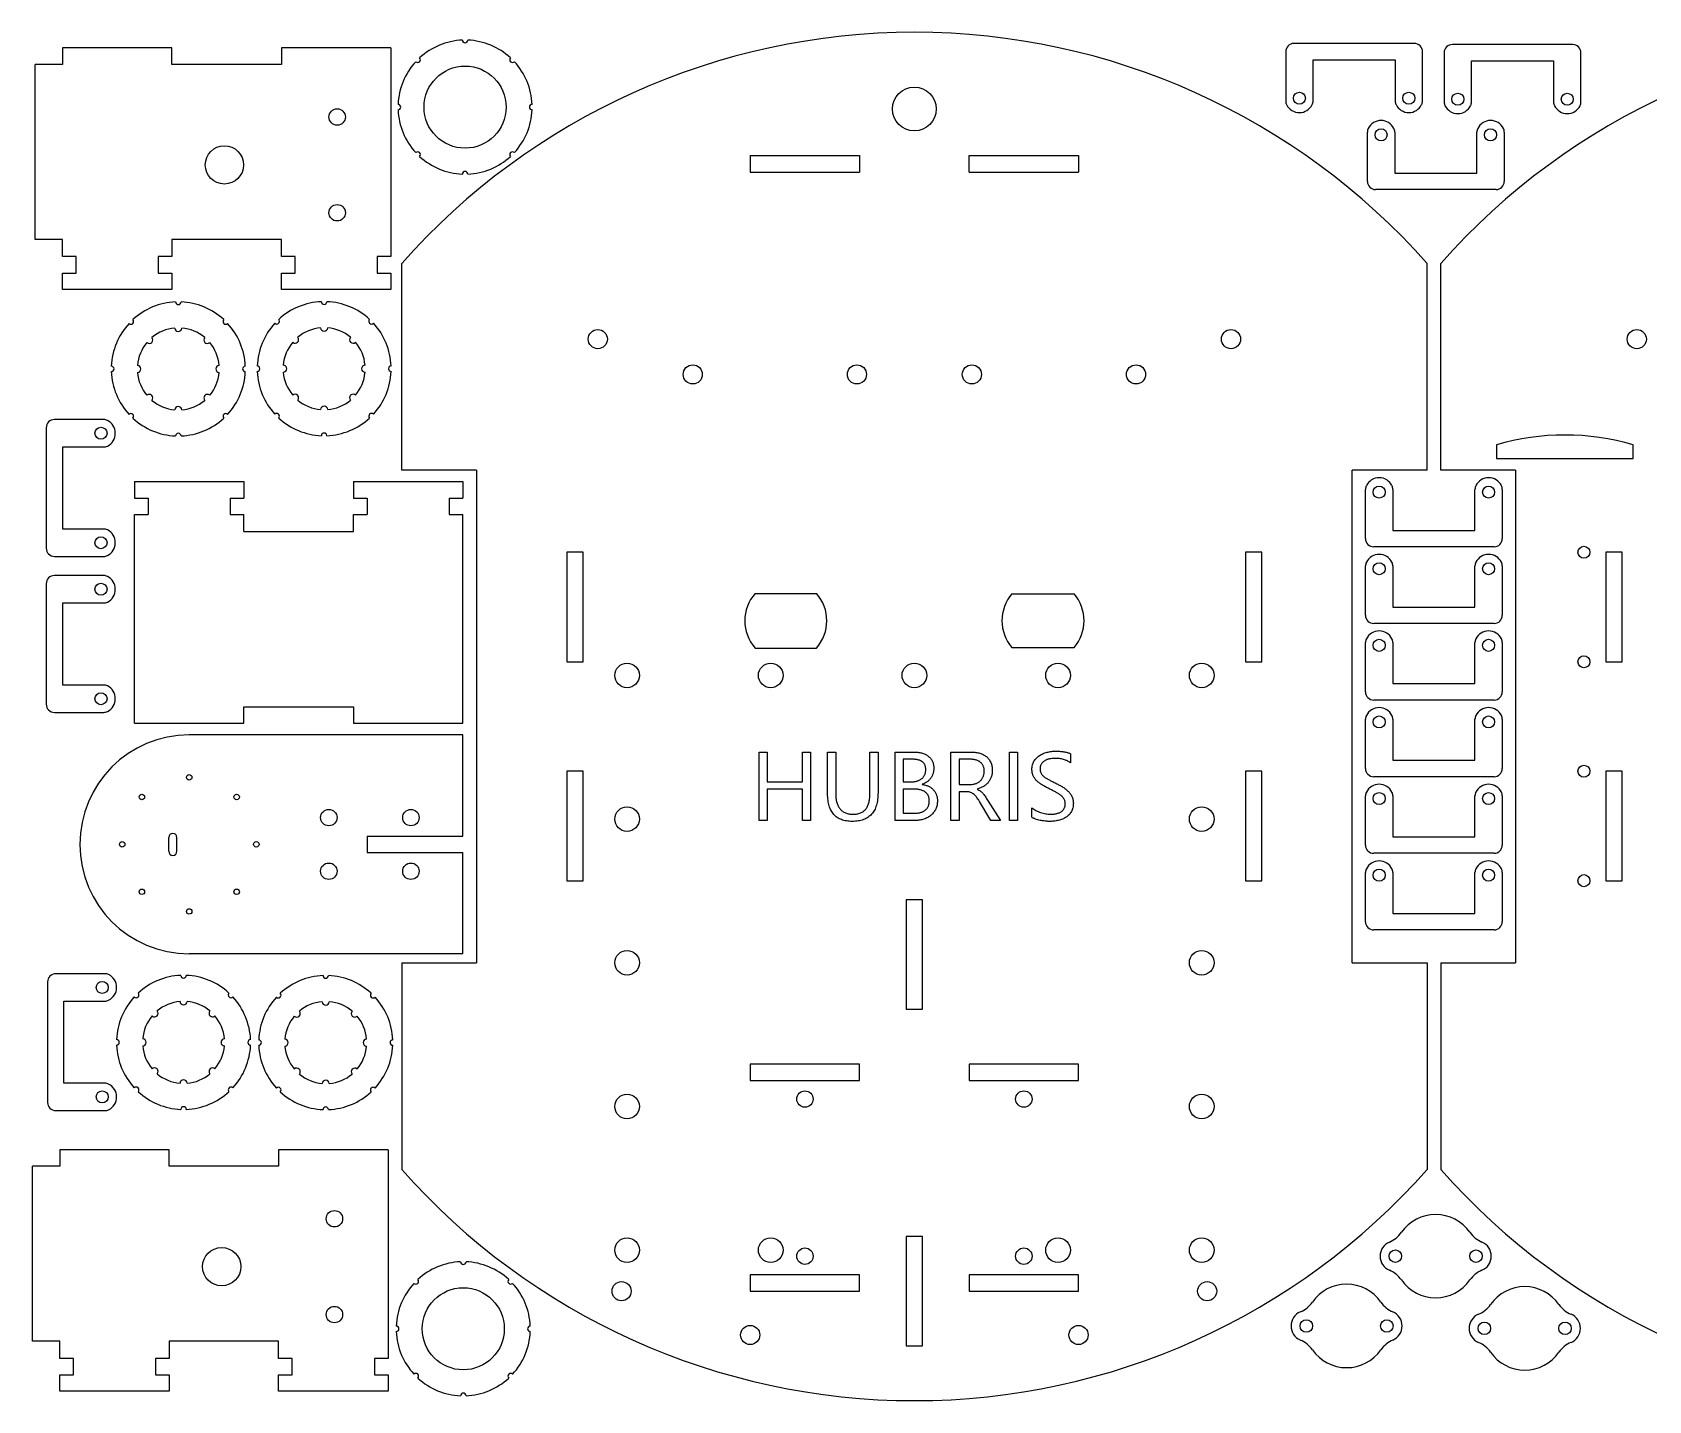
# Paper-space layout '_Top' of a CAD drawing. Header units: millimetres. Extents: x -29.2 to 25.8, y -33.4 to -8.4.
# Drawn here: x -29.18 to 0.36, y -33.36 to -8.36 of the extents above; entities that cross this region are included whole.
import ezdxf

# ---------------------------------------------------------------- set-up
doc = ezdxf.new("R2010")
doc.units = ezdxf.units.MM

psp = doc.layouts.new('_Top')

# ---------------------------------------------------------------- linework, layer by layer
at = {"color": 7, "linetype": 'Continuous', "lineweight": 25}
for p, q in [((-3.923, -8.563), (-6.123, -8.563)), ((-26.625, -8.644), (-28.625, -8.644)), ((-28.625, -8.644), (-28.625, -8.944)), ((-26.625, -8.944), (-26.625, -8.644)), ((-24.625, -8.644), (-24.625, -8.944)), ((-22.625, -8.644), (-24.625, -8.644)), ((-22.625, -8.644), (-22.625, -12.457)), ((-6.273, -8.713), (-6.273, -9.613)), ((-3.773, -9.613), (-3.773, -8.713)), ((-3.378, -8.732), (-3.378, -9.632)), ((-1.028, -8.582), (-3.228, -8.582)), ((-0.878, -9.632), (-0.878, -8.732)), ((-29.125, -12.144), (-29.125, -8.944)), ((-28.625, -8.944), (-29.125, -8.944)), ((-24.625, -8.944), (-26.625, -8.944)), ((-5.773, -8.863), (-4.273, -8.863)), ((-5.773, -9.613), (-5.773, -8.863)), ((-4.273, -8.863), (-4.273, -9.613)), ((-2.878, -8.882), (-1.378, -8.882)), ((-2.878, -9.632), (-2.878, -8.882)), ((-1.378, -8.882), (-1.378, -9.632)), ((-4.78, -11.082), (-4.78, -10.182)), ((-4.28, -10.182), (-4.28, -10.932)), ((-2.78, -10.932), (-2.78, -10.182)), ((-2.28, -10.182), (-2.28, -11.082)), ((-16.058, -10.612), (-16.058, -10.912)), ((-16.058, -10.612), (-14.058, -10.612)), ((-14.058, -10.612), (-14.058, -10.912)), ((-12.058, -10.612), (-10.058, -10.612)), ((-12.058, -10.912), (-12.058, -10.612)), ((-10.058, -10.612), (-10.058, -10.912)), ((-16.058, -10.912), (-14.058, -10.912)), ((-12.058, -10.912), (-10.058, -10.912)), ((-4.28, -10.932), (-2.78, -10.932)), ((-2.43, -11.232), (-4.63, -11.232)), ((-28.625, -12.144), (-29.125, -12.144)), ((-28.625, -12.457), (-28.625, -12.144)), ((-24.625, -12.144), (-26.625, -12.144)), ((-26.625, -12.144), (-26.625, -12.457)), ((-24.625, -12.457), (-24.625, -12.144)), ((-28.375, -12.457), (-28.625, -12.457)), ((-28.375, -12.757), (-28.375, -12.457)), ((-26.625, -12.457), (-26.875, -12.457)), ((-26.875, -12.457), (-26.875, -12.757)), ((-24.375, -12.457), (-24.625, -12.457)), ((-24.375, -12.757), (-24.375, -12.457)), ((-22.625, -12.457), (-22.875, -12.457)), ((-22.875, -12.457), (-22.875, -12.757)), ((-22.425, -16.359), (-22.425, -12.583)), ((-3.69, -16.359), (-3.69, -12.583)), ((-3.44, -16.359), (-3.44, -12.583)), ((-28.625, -13.057), (-28.625, -12.757)), ((-28.625, -12.757), (-28.375, -12.757)), ((-26.875, -12.757), (-26.625, -12.757)), ((-26.625, -12.757), (-26.625, -13.057)), ((-24.625, -13.057), (-24.625, -12.757)), ((-24.625, -12.757), (-24.375, -12.757)), ((-22.875, -12.757), (-22.625, -12.757)), ((-22.625, -12.757), (-22.625, -13.057)), ((-26.625, -13.057), (-28.625, -13.057)), ((-22.625, -13.057), (-24.625, -13.057)), ((-28.921, -15.584), (-28.921, -17.784)), ((-27.871, -15.434), (-28.771, -15.434)), ((-28.621, -17.434), (-28.621, -15.934)), ((-28.621, -15.934), (-27.871, -15.934)), ((-2.423, -15.894), (-2.423, -16.144)), ((0.077, -16.144), (0.077, -15.894)), ((-2.423, -16.144), (0.077, -16.144)), ((-21.058, -16.359), (-22.425, -16.359)), ((-21.058, -16.359), (-21.058, -25.359)), ((-3.69, -16.359), (-5.058, -16.359)), ((-5.058, -25.359), (-5.058, -16.359)), ((-2.073, -16.359), (-3.44, -16.359)), ((-2.073, -16.359), (-2.073, -25.359)), ((-27.308, -16.568), (-27.308, -16.868)), ((-27.308, -16.568), (-25.308, -16.568)), ((-25.308, -16.568), (-25.308, -16.868)), ((-23.308, -16.568), (-23.308, -16.868)), ((-23.308, -16.568), (-21.308, -16.568)), ((-21.308, -16.568), (-21.308, -16.868)), ((-4.815, -17.609), (-4.815, -16.709)), ((-4.315, -16.709), (-4.315, -17.459)), ((-2.815, -17.459), (-2.815, -16.709)), ((-2.315, -16.709), (-2.315, -17.609)), ((-27.308, -16.868), (-27.058, -16.868)), ((-27.058, -16.868), (-27.058, -17.168)), ((-25.558, -16.868), (-25.308, -16.868)), ((-25.558, -16.868), (-25.558, -17.168)), ((-23.308, -16.868), (-23.058, -16.868)), ((-23.058, -16.868), (-23.058, -17.168)), ((-21.558, -16.868), (-21.308, -16.868)), ((-21.558, -16.868), (-21.558, -17.168)), ((-27.308, -17.168), (-27.058, -17.168)), ((-27.308, -20.981), (-27.308, -17.168)), ((-25.558, -17.168), (-25.308, -17.168)), ((-25.308, -17.481), (-25.308, -17.168)), ((-23.308, -17.481), (-23.308, -17.168)), ((-23.308, -17.168), (-23.058, -17.168)), ((-21.558, -17.168), (-21.308, -17.168)), ((-21.308, -20.981), (-21.308, -17.168)), ((-27.871, -17.434), (-28.621, -17.434)), ((-25.308, -17.481), (-23.308, -17.481)), ((-4.315, -17.459), (-2.815, -17.459)), ((-28.771, -17.934), (-27.871, -17.934)), ((-19.108, -17.859), (-19.408, -17.859)), ((-19.408, -17.859), (-19.408, -19.859)), ((-19.108, -19.859), (-19.108, -17.859)), ((-6.708, -17.859), (-7.008, -17.859)), ((-7.008, -17.859), (-7.008, -19.859)), ((-6.708, -19.859), (-6.708, -17.859)), ((-2.465, -17.759), (-4.665, -17.759)), ((-0.123, -17.859), (-0.423, -17.859)), ((-0.423, -17.859), (-0.423, -19.859)), ((-0.123, -19.859), (-0.123, -17.859)), ((-27.871, -18.284), (-28.771, -18.284)), ((-4.815, -19.009), (-4.815, -18.109)), ((-4.315, -18.109), (-4.315, -18.859)), ((-2.815, -18.859), (-2.815, -18.109)), ((-2.315, -18.109), (-2.315, -19.009)), ((-28.921, -18.434), (-28.921, -20.634)), ((-28.621, -20.284), (-28.621, -18.784)), ((-28.621, -18.784), (-27.871, -18.784)), ((-15.967, -18.609), (-14.849, -18.609)), ((-11.276, -18.62), (-10.14, -18.62)), ((-4.315, -18.859), (-2.815, -18.859)), ((-2.465, -19.159), (-4.665, -19.159)), ((-15.967, -19.609), (-14.849, -19.609)), ((-11.276, -19.599), (-10.14, -19.599)), ((-4.815, -20.409), (-4.815, -19.509)), ((-4.315, -19.509), (-4.315, -20.259)), ((-2.815, -20.259), (-2.815, -19.509)), ((-2.315, -19.509), (-2.315, -20.409)), ((-19.408, -19.859), (-19.108, -19.859)), ((-7.008, -19.859), (-6.708, -19.859)), ((-0.423, -19.859), (-0.123, -19.859)), ((-27.871, -20.284), (-28.621, -20.284)), ((-4.315, -20.259), (-2.815, -20.259)), ((-2.465, -20.559), (-4.665, -20.559)), ((-28.771, -20.784), (-27.871, -20.784)), ((-25.308, -20.681), (-23.308, -20.681)), ((-25.308, -20.981), (-25.308, -20.681)), ((-23.308, -20.681), (-23.308, -20.981)), ((-4.815, -21.809), (-4.815, -20.909)), ((-4.315, -20.909), (-4.315, -21.659)), ((-2.815, -21.659), (-2.815, -20.909)), ((-2.315, -20.909), (-2.315, -21.809)), ((-27.308, -20.981), (-25.308, -20.981)), ((-21.308, -21.196), (-26.308, -21.196)), ((-23.308, -20.981), (-21.308, -20.981)), ((-21.308, -23.046), (-21.308, -21.196)), ((-15.894, -22.759), (-15.894, -21.509)), ((-15.894, -21.509), (-15.745, -21.509)), ((-15.745, -21.509), (-15.745, -22.052)), ((-15.104, -22.052), (-15.104, -21.509)), ((-15.104, -21.509), (-14.956, -21.509)), ((-14.956, -21.509), (-14.956, -22.759)), ((-14.644, -22.271), (-14.644, -21.509)), ((-14.644, -21.509), (-14.495, -21.509)), ((-14.495, -21.509), (-14.495, -22.261)), ((-13.87, -22.274), (-13.87, -21.509)), ((-13.87, -21.509), (-13.722, -21.509)), ((-13.722, -21.509), (-13.722, -22.251)), ((-13.41, -22.759), (-13.41, -21.509)), ((-13.41, -21.509), (-13.055, -21.509)), ((-12.39, -22.759), (-12.39, -21.509)), ((-12.39, -21.509), (-12.016, -21.509)), ((-11.321, -22.759), (-11.321, -21.509)), ((-11.321, -21.509), (-11.173, -21.509)), ((-11.173, -21.509), (-11.173, -22.759)), ((-10.203, -21.543), (-10.203, -21.707)), ((-13.092, -21.641), (-13.262, -21.641)), ((-13.262, -21.641), (-13.262, -22.052)), ((-12.242, -21.641), (-12.242, -22.101)), ((-12.038, -21.641), (-12.242, -21.641)), ((-4.315, -21.659), (-2.815, -21.659)), ((-19.108, -21.859), (-19.408, -21.859)), ((-19.408, -21.859), (-19.408, -23.859)), ((-19.108, -23.859), (-19.108, -21.859)), ((-15.745, -22.052), (-15.104, -22.052)), ((-13.262, -22.052), (-13.111, -22.052)), ((-12.916, -22.098), (-12.916, -22.102)), ((-12.242, -22.101), (-12.04, -22.101)), ((-6.708, -21.859), (-7.008, -21.859)), ((-7.008, -21.859), (-7.008, -23.859)), ((-6.708, -23.859), (-6.708, -21.859)), ((-2.465, -21.959), (-4.665, -21.959)), ((-0.123, -21.859), (-0.423, -21.859)), ((-0.423, -21.859), (-0.423, -23.859)), ((-0.123, -23.859), (-0.123, -21.859)), ((-15.104, -22.184), (-15.745, -22.184)), ((-15.745, -22.184), (-15.745, -22.759)), ((-15.104, -22.759), (-15.104, -22.184)), ((-13.091, -22.184), (-13.262, -22.184)), ((-13.262, -22.184), (-13.262, -22.628)), ((-12.119, -22.233), (-12.242, -22.233)), ((-12.242, -22.233), (-12.242, -22.759)), ((-11.912, -22.184), (-11.912, -22.188)), ((-11.659, -22.759), (-11.867, -22.412)), ((-11.719, -22.387), (-11.486, -22.759)), ((-4.815, -23.209), (-4.815, -22.309)), ((-4.315, -22.309), (-4.315, -23.059)), ((-2.815, -23.059), (-2.815, -22.309)), ((-2.315, -22.309), (-2.315, -23.209)), ((-13.262, -22.628), (-13.06, -22.628)), ((-10.91, -22.701), (-10.91, -22.529)), ((-15.745, -22.759), (-15.894, -22.759)), ((-14.956, -22.759), (-15.104, -22.759)), ((-13.044, -22.759), (-13.41, -22.759)), ((-12.242, -22.759), (-12.39, -22.759)), ((-11.486, -22.759), (-11.659, -22.759)), ((-11.173, -22.759), (-11.321, -22.759)), ((-26.683, -23.321), (-26.683, -23.071)), ((-26.533, -23.321), (-26.533, -23.071)), ((-23.058, -23.046), (-21.308, -23.046)), ((-23.058, -23.046), (-23.058, -23.346)), ((-4.315, -23.059), (-2.815, -23.059)), ((-23.058, -23.346), (-21.308, -23.346)), ((-21.308, -25.196), (-21.308, -23.346)), ((-2.465, -23.359), (-4.665, -23.359)), ((-19.408, -23.859), (-19.108, -23.859)), ((-7.008, -23.859), (-6.708, -23.859)), ((-4.815, -24.609), (-4.815, -23.709)), ((-4.315, -23.709), (-4.315, -24.459)), ((-2.815, -24.459), (-2.815, -23.709)), ((-2.315, -23.709), (-2.315, -24.609)), ((-0.423, -23.859), (-0.123, -23.859)), ((-12.908, -24.209), (-13.208, -24.209)), ((-13.208, -24.209), (-13.208, -26.209)), ((-12.908, -26.209), (-12.908, -24.209)), ((-4.315, -24.459), (-2.815, -24.459)), ((-2.465, -24.759), (-4.665, -24.759)), ((-21.308, -25.196), (-26.308, -25.196)), ((-22.425, -25.359), (-22.425, -29.136)), ((-22.425, -25.359), (-21.058, -25.359)), ((-5.058, -25.359), (-3.69, -25.359)), ((-3.69, -25.359), (-3.69, -29.136)), ((-3.44, -25.359), (-3.44, -29.136)), ((-3.44, -25.359), (-2.073, -25.359)), ((-27.848, -25.559), (-28.748, -25.559)), ((-28.898, -25.709), (-28.898, -27.909)), ((-28.598, -27.559), (-28.598, -26.059)), ((-28.598, -26.059), (-27.848, -26.059)), ((-13.208, -26.209), (-12.908, -26.209)), ((-16.058, -27.209), (-16.058, -27.509)), ((-14.058, -27.209), (-16.058, -27.209)), ((-14.058, -27.509), (-14.058, -27.209)), ((-10.058, -27.209), (-12.058, -27.209)), ((-12.058, -27.209), (-12.058, -27.509)), ((-10.058, -27.509), (-10.058, -27.209)), ((-27.848, -27.559), (-28.598, -27.559)), ((-16.058, -27.509), (-14.058, -27.509)), ((-12.058, -27.509), (-10.058, -27.509)), ((-28.748, -28.059), (-27.848, -28.059)), ((-26.675, -28.774), (-28.675, -28.774)), ((-28.675, -28.774), (-28.675, -29.074)), ((-26.675, -29.074), (-26.675, -28.774)), ((-22.675, -28.774), (-24.675, -28.774)), ((-24.675, -28.774), (-24.675, -29.074)), ((-22.675, -28.774), (-22.675, -32.587)), ((-29.175, -32.274), (-29.175, -29.074)), ((-28.675, -29.074), (-29.175, -29.074)), ((-24.675, -29.074), (-26.675, -29.074)), ((-12.908, -30.359), (-13.208, -30.359)), ((-13.208, -30.359), (-13.208, -32.359)), ((-12.908, -32.359), (-12.908, -30.359)), ((-16.058, -31.059), (-16.058, -31.359)), ((-14.058, -31.059), (-16.058, -31.059)), ((-14.058, -31.359), (-14.058, -31.059)), ((-10.058, -31.059), (-12.058, -31.059)), ((-12.058, -31.059), (-12.058, -31.359)), ((-10.058, -31.359), (-10.058, -31.059)), ((-16.058, -31.359), (-14.058, -31.359)), ((-12.058, -31.359), (-10.058, -31.359)), ((-28.675, -32.274), (-29.175, -32.274)), ((-28.675, -32.587), (-28.675, -32.274)), ((-24.675, -32.274), (-26.675, -32.274)), ((-26.675, -32.274), (-26.675, -32.587)), ((-24.675, -32.587), (-24.675, -32.274)), ((-13.208, -32.359), (-12.908, -32.359)), ((-28.425, -32.587), (-28.675, -32.587)), ((-28.425, -32.887), (-28.425, -32.587)), ((-26.675, -32.587), (-26.925, -32.587)), ((-26.925, -32.587), (-26.925, -32.887)), ((-24.425, -32.587), (-24.675, -32.587)), ((-24.425, -32.887), (-24.425, -32.587)), ((-22.675, -32.587), (-22.925, -32.587)), ((-22.925, -32.587), (-22.925, -32.887)), ((-28.675, -33.187), (-28.675, -32.887)), ((-28.675, -32.887), (-28.425, -32.887)), ((-26.925, -32.887), (-26.675, -32.887)), ((-26.675, -32.887), (-26.675, -33.187)), ((-24.675, -33.187), (-24.675, -32.887)), ((-24.675, -32.887), (-24.425, -32.887)), ((-22.925, -32.887), (-22.675, -32.887)), ((-22.675, -32.887), (-22.675, -33.187)), ((-26.675, -33.187), (-28.675, -33.187)), ((-22.675, -33.187), (-24.675, -33.187))]:
    psp.add_line(p, q, dxfattribs=at)
for centre, radius in [((-21.268, -9.726), 0.75), ((-13.058, -9.759), 0.4), ((-6.023, -9.563), 0.11), ((-4.023, -9.563), 0.11), ((-3.128, -9.582), 0.11), ((-1.128, -9.582), 0.11), ((-23.605, -9.906), 0.15), ((-4.53, -10.232), 0.11), ((-2.53, -10.232), 0.11), ((-25.665, -10.781), 0.35), ((-23.605, -11.656), 0.15), ((-18.843, -13.965), 0.175), ((-7.273, -13.965), 0.175), ((0.142, -13.965), 0.175), ((-17.108, -14.609), 0.175), ((-14.108, -14.609), 0.175), ((-12.008, -14.609), 0.175), ((-9.008, -14.609), 0.175), ((-27.921, -15.684), 0.11), ((-4.565, -16.759), 0.11), ((-2.565, -16.759), 0.11), ((-27.921, -17.684), 0.11), ((-0.823, -17.859), 0.11), ((-4.565, -18.159), 0.11), ((-2.565, -18.159), 0.11), ((-27.921, -18.534), 0.11), ((-4.565, -19.559), 0.11), ((-2.565, -19.559), 0.11), ((-0.823, -19.859), 0.11), ((-18.308, -20.109), 0.225), ((-15.683, -20.109), 0.225), ((-13.058, -20.109), 0.225), ((-10.433, -20.109), 0.225), ((-7.808, -20.109), 0.225), ((-27.921, -20.534), 0.11), ((-4.565, -20.959), 0.11), ((-2.565, -20.959), 0.11), ((-0.823, -21.859), 0.11), ((-26.308, -21.971), 0.05), ((-27.174, -22.33), 0.05), ((-25.442, -22.33), 0.05), ((-4.565, -22.359), 0.11), ((-2.565, -22.359), 0.11), ((-23.758, -22.706), 0.15), ((-22.258, -22.706), 0.15), ((-18.308, -22.734), 0.225), ((-7.808, -22.734), 0.225), ((-27.533, -23.196), 0.05), ((-25.083, -23.196), 0.05), ((-23.758, -23.686), 0.15), ((-22.258, -23.686), 0.15), ((-4.565, -23.759), 0.11), ((-2.565, -23.759), 0.11), ((-0.823, -23.859), 0.11), ((-27.174, -24.062), 0.05), ((-25.442, -24.062), 0.05), ((-26.308, -24.421), 0.05), ((-18.308, -25.359), 0.225), ((-7.808, -25.359), 0.225), ((-27.898, -25.809), 0.11), ((-27.898, -27.809), 0.11), ((-18.308, -27.984), 0.225), ((-15.058, -27.849), 0.15), ((-11.058, -27.849), 0.15), ((-7.808, -27.984), 0.225), ((-23.655, -30.036), 0.15), ((-18.308, -30.609), 0.225), ((-15.683, -30.609), 0.225), ((-10.433, -30.609), 0.225), ((-7.808, -30.609), 0.225), ((-25.715, -30.911), 0.35), ((-15.058, -30.719), 0.15), ((-11.058, -30.719), 0.15), ((-4.269, -30.719), 0.114), ((-2.796, -30.719), 0.114), ((-21.301, -32.046), 0.75), ((-18.408, -31.359), 0.175), ((-7.708, -31.359), 0.175), ((-23.655, -31.786), 0.15), ((-5.897, -31.994), 0.114), ((-4.424, -31.994), 0.114), ((-16.058, -32.159), 0.175), ((-10.058, -32.159), 0.175), ((-2.642, -32.038), 0.114), ((-1.168, -32.038), 0.114)]:
    psp.add_circle(centre, radius, dxfattribs=at)
for centre, radius, start, end in [((-13.058, -20.859), 12.5, 41.4616, 138.5384), ((-21.268, -9.726), 1.225, 92.3388, 132.6612), ((-21.268, -8.501), 0.05, 181.1694, 358.8306), ((-21.268, -9.726), 1.225, 47.3388, 87.6612), ((-6.123, -8.713), 0.15, 90, 180), ((-3.923, -8.713), 0.15, 0, 90), ((5.927, -20.859), 12.5, 41.4616, 138.5384), ((-22.134, -8.86), 0.05, 226.1694, 43.8306), ((-20.402, -8.86), 0.05, 136.1694, 313.8306), ((-3.228, -8.732), 0.15, 90, 180), ((-1.028, -8.732), 0.15, 0, 90), ((-21.268, -9.726), 1.225, 137.3388, 177.6612), ((-21.268, -9.726), 1.225, 2.3388, 42.6612), ((-22.493, -9.726), 0.05, 271.1694, 88.8306), ((-20.043, -9.726), 0.05, 91.1694, 268.8306), ((-6.123, -9.613), 0.15, 180, 206.5651), ((-6.023, -9.563), 0.262, 206.5651, 333.4349), ((-5.923, -9.613), 0.15, 333.4349, 0), ((-4.123, -9.613), 0.15, 180, 206.5651), ((-4.023, -9.563), 0.262, 206.5651, 333.4349), ((-3.923, -9.613), 0.15, 333.4349, 0), ((-3.228, -9.632), 0.15, 180, 206.5651), ((-3.128, -9.582), 0.262, 206.5651, 333.4349), ((-3.028, -9.632), 0.15, 333.4349, 0), ((-1.228, -9.632), 0.15, 180, 206.5651), ((-1.128, -9.582), 0.262, 206.5651, 333.4349), ((-1.028, -9.632), 0.15, 333.4349, 0), ((-21.268, -9.726), 1.225, 182.3388, 222.6612), ((-21.268, -9.726), 1.225, 317.3388, 357.6612), ((-4.53, -10.232), 0.262, 26.5651, 153.4349), ((-2.53, -10.232), 0.262, 26.5651, 153.4349), ((-4.63, -10.182), 0.15, 153.4349, 180), ((-4.43, -10.182), 0.15, 0, 26.5651), ((-2.63, -10.182), 0.15, 153.4349, 180), ((-2.43, -10.182), 0.15, 0, 26.5651), ((-22.134, -10.593), 0.05, 316.1694, 133.8306), ((-21.268, -9.726), 1.225, 227.3388, 267.6612), ((-21.268, -9.726), 1.225, 272.3388, 312.6612), ((-20.402, -10.593), 0.05, 46.1694, 223.8306), ((-21.268, -10.951), 0.05, 1.1694, 178.8306), ((-4.63, -11.082), 0.15, 180, 270), ((-2.43, -11.082), 0.15, 270, 0), ((-26.508, -14.509), 1.225, 92.3388, 132.6612), ((-26.508, -13.284), 0.05, 181.1694, 358.8306), ((-26.508, -14.509), 1.225, 47.3388, 87.6612), ((-23.843, -14.505), 1.225, 92.3388, 132.6612), ((-23.843, -13.28), 0.05, 181.1694, 358.8306), ((-23.843, -14.505), 1.225, 47.3388, 87.6612), ((-26.508, -14.509), 1.225, 137.3388, 177.6612), ((-27.374, -13.643), 0.05, 226.1694, 43.8306), ((-26.508, -14.509), 0.75, 94.9672, 130.0328), ((-26.508, -13.759), 0.065, 182.4836, 357.5164), ((-26.508, -14.509), 0.75, 49.9672, 85.0328), ((-25.641, -13.643), 0.05, 136.1694, 313.8306), ((-26.508, -14.509), 1.225, 2.3388, 42.6612), ((-23.843, -14.505), 1.225, 137.3388, 177.6612), ((-24.71, -13.639), 0.05, 226.1694, 43.8306), ((-23.843, -14.505), 0.75, 94.9672, 130.0328), ((-23.843, -13.755), 0.065, 182.4836, 357.5164), ((-23.843, -14.505), 0.75, 49.9672, 85.0328), ((-22.977, -13.639), 0.05, 136.1694, 313.8306), ((-23.843, -14.505), 1.225, 2.3388, 42.6612), ((-26.508, -14.509), 0.75, 139.9672, 175.0328), ((-27.038, -13.978), 0.065, 227.4836, 42.5164), ((-25.977, -13.978), 0.065, 137.4836, 312.5164), ((-26.508, -14.509), 0.75, 4.9672, 40.0328), ((-23.843, -14.505), 0.75, 139.9672, 175.0328), ((-24.374, -13.975), 0.065, 227.4836, 42.5164), ((-23.313, -13.975), 0.065, 137.4836, 312.5164), ((-23.843, -14.505), 0.75, 4.9672, 40.0328), ((-27.733, -14.509), 0.05, 271.1694, 88.8306), ((-27.258, -14.509), 0.065, 272.4836, 87.5164), ((-25.758, -14.509), 0.065, 92.4836, 267.5164), ((-25.283, -14.509), 0.05, 91.1694, 268.8306), ((-25.068, -14.505), 0.05, 271.1694, 88.8306), ((-24.593, -14.505), 0.065, 272.4836, 87.5164), ((-23.093, -14.505), 0.065, 92.4836, 267.5164), ((-22.618, -14.505), 0.05, 91.1694, 268.8306), ((-26.508, -14.509), 1.225, 182.3388, 222.6612), ((-26.508, -14.509), 0.75, 184.9672, 220.0328), ((-26.508, -14.509), 0.75, 319.9672, 355.0328), ((-26.508, -14.509), 1.225, 317.3388, 357.6612), ((-23.843, -14.505), 1.225, 182.3388, 222.6612), ((-23.843, -14.505), 0.75, 184.9672, 220.0328), ((-23.843, -14.505), 0.75, 319.9672, 355.0328), ((-23.843, -14.505), 1.225, 317.3388, 357.6612), ((-27.038, -15.039), 0.065, 317.4836, 132.5164), ((-25.977, -15.039), 0.065, 47.4836, 222.5164), ((-24.374, -15.035), 0.065, 317.4836, 132.5164), ((-23.313, -15.035), 0.065, 47.4836, 222.5164), ((-27.374, -15.375), 0.05, 316.1694, 133.8306), ((-26.508, -14.509), 0.75, 229.9672, 265.0328), ((-26.508, -15.259), 0.065, 2.4836, 177.5164), ((-26.508, -14.509), 0.75, 274.9672, 310.0328), ((-25.641, -15.375), 0.05, 46.1694, 223.8306), ((-24.71, -15.371), 0.05, 316.1694, 133.8306), ((-23.843, -14.505), 0.75, 229.9672, 265.0328), ((-23.843, -15.255), 0.065, 2.4836, 177.5164), ((-23.843, -14.505), 0.75, 274.9672, 310.0328), ((-22.977, -15.371), 0.05, 46.1694, 223.8306), ((-28.771, -15.584), 0.15, 90, 180), ((-27.871, -15.584), 0.15, 63.4349, 90), ((-27.921, -15.684), 0.262, 296.5651, 63.4349), ((-26.508, -14.509), 1.225, 227.3388, 267.6612), ((-26.508, -14.509), 1.225, 272.3388, 312.6612), ((-23.843, -14.505), 1.225, 227.3388, 267.6612), ((-23.843, -14.505), 1.225, 272.3388, 312.6612), ((-27.871, -15.784), 0.15, 270, 296.5651), ((-26.508, -15.734), 0.05, 1.1694, 178.8306), ((-23.843, -15.73), 0.05, 1.1694, 178.8306), ((-1.173, -20.217), 4.5, 73.8724, 106.1276), ((-4.565, -16.759), 0.262, 26.5651, 153.4349), ((-2.565, -16.759), 0.262, 26.5651, 153.4349), ((-4.665, -16.709), 0.15, 153.4349, 180), ((-4.465, -16.709), 0.15, 0, 26.5651), ((-2.665, -16.709), 0.15, 153.4349, 180), ((-2.465, -16.709), 0.15, 360, 26.5651), ((-27.871, -17.584), 0.15, 63.4349, 90), ((-27.921, -17.684), 0.262, 296.5651, 63.4349), ((-4.665, -17.609), 0.15, 180, 270), ((-2.465, -17.609), 0.15, 270, 0), ((-28.771, -17.784), 0.15, 180, 270), ((-27.871, -17.784), 0.15, 270, 296.5651), ((-4.565, -18.159), 0.262, 26.5651, 153.4349), ((-2.565, -18.159), 0.262, 26.5651, 153.4349), ((-28.771, -18.434), 0.15, 90, 180), ((-27.871, -18.434), 0.15, 63.4349, 90), ((-27.921, -18.534), 0.262, 296.5651, 63.4349), ((-4.665, -18.109), 0.15, 153.4349, 180), ((-4.465, -18.109), 0.15, 0, 26.5651), ((-2.665, -18.109), 0.15, 153.4349, 180), ((-2.465, -18.109), 0.15, 0, 26.5651), ((-27.871, -18.634), 0.15, 270, 296.5651), ((-15.408, -19.109), 0.75, 138.1897, 221.8103), ((-15.408, -19.109), 0.75, 318.1897, 41.8103), ((-10.708, -19.109), 0.75, 139.248, 220.752), ((-10.708, -19.109), 0.75, 319.248, 40.752), ((-4.665, -19.009), 0.15, 180, 270), ((-2.465, -19.009), 0.15, 270, 0), ((-4.665, -19.509), 0.15, 153.4349, 180), ((-4.565, -19.559), 0.262, 26.5651, 153.4349), ((-4.465, -19.509), 0.15, 0, 26.5651), ((-2.665, -19.509), 0.15, 153.4349, 180), ((-2.565, -19.559), 0.262, 26.5651, 153.4349), ((-2.465, -19.509), 0.15, 0, 26.5651), ((-27.871, -20.434), 0.15, 63.4349, 90), ((-27.921, -20.534), 0.262, 296.5651, 63.4349), ((-28.771, -20.634), 0.15, 180, 270), ((-4.665, -20.409), 0.15, 180, 270), ((-2.465, -20.409), 0.15, 270, 0), ((-27.871, -20.634), 0.15, 270, 296.5651), ((-4.665, -20.909), 0.15, 153.4349, 180), ((-4.565, -20.959), 0.262, 26.5651, 153.4349), ((-4.465, -20.909), 0.15, 0, 26.5651), ((-2.665, -20.909), 0.15, 153.4349, 180), ((-2.565, -20.959), 0.262, 26.5651, 153.4349), ((-2.465, -20.909), 0.15, 0, 26.5651), ((-26.308, -23.196), 2, 90, 270), ((-4.665, -21.809), 0.15, 180, 270), ((-2.465, -21.809), 0.15, 270, 0), ((-4.565, -22.359), 0.262, 26.5651, 153.4349), ((-2.565, -22.359), 0.262, 26.5651, 153.4349), ((-4.665, -22.309), 0.15, 153.4349, 180), ((-4.465, -22.309), 0.15, 0, 26.5651), ((-2.665, -22.309), 0.15, 153.4349, 180), ((-2.465, -22.309), 0.15, 0, 26.5651), ((-26.608, -23.071), 0.075, 0, 180), ((-26.608, -23.321), 0.075, 180, 0), ((-4.665, -23.209), 0.15, 180, 270), ((-2.465, -23.209), 0.15, 270, 0), ((-4.565, -23.759), 0.262, 26.5651, 153.4349), ((-2.565, -23.759), 0.262, 26.5651, 153.4349), ((-4.665, -23.709), 0.15, 153.4349, 180), ((-4.465, -23.709), 0.15, 0, 26.5651), ((-2.665, -23.709), 0.15, 153.4349, 180), ((-2.465, -23.709), 0.15, 360, 26.5651), ((-4.665, -24.609), 0.15, 180, 270), ((-2.465, -24.609), 0.15, 270, 0), ((-28.748, -25.709), 0.15, 90, 180), ((-27.848, -25.709), 0.15, 63.4349, 90), ((-27.898, -25.809), 0.262, 296.5651, 63.4349), ((-26.412, -26.813), 1.225, 92.3388, 132.6612), ((-26.412, -25.588), 0.05, 181.1694, 358.8306), ((-26.412, -26.813), 1.225, 47.3388, 87.6612), ((-23.814, -26.817), 1.225, 92.3388, 132.6612), ((-23.814, -25.592), 0.05, 181.1694, 358.8306), ((-23.814, -26.817), 1.225, 47.3388, 87.6612), ((-26.412, -26.813), 1.225, 137.3388, 177.6612), ((-27.278, -25.947), 0.05, 226.1694, 43.8306), ((-25.546, -25.947), 0.05, 136.1694, 313.8306), ((-26.412, -26.813), 1.225, 2.3388, 42.6612), ((-23.814, -26.817), 1.225, 137.3388, 177.6612), ((-24.68, -25.951), 0.05, 226.1694, 43.8306), ((-22.948, -25.951), 0.05, 136.1694, 313.8306), ((-23.814, -26.817), 1.225, 2.3388, 42.6612), ((-27.848, -25.909), 0.15, 270, 296.5651), ((-26.942, -26.283), 0.065, 227.4836, 42.5164), ((-26.412, -26.813), 0.75, 94.9672, 130.0328), ((-26.412, -26.063), 0.065, 182.4836, 357.5164), ((-26.412, -26.813), 0.75, 49.9672, 85.0328), ((-25.882, -26.283), 0.065, 137.4836, 312.5164), ((-24.344, -26.287), 0.065, 227.4836, 42.5164), ((-23.814, -26.817), 0.75, 94.9672, 130.0328), ((-23.814, -26.067), 0.065, 182.4836, 357.5164), ((-23.814, -26.817), 0.75, 49.9672, 85.0328), ((-23.284, -26.287), 0.065, 137.4836, 312.5164), ((-26.412, -26.813), 0.75, 139.9672, 175.0328), ((-26.412, -26.813), 0.75, 4.9672, 40.0328), ((-23.814, -26.817), 0.75, 139.9672, 175.0328), ((-23.814, -26.817), 0.75, 4.9672, 40.0328), ((-27.637, -26.813), 0.05, 271.1694, 88.8306), ((-26.412, -26.813), 1.225, 182.3388, 222.6612), ((-27.162, -26.813), 0.065, 272.4836, 87.5164), ((-25.662, -26.813), 0.065, 92.4836, 267.5164), ((-26.412, -26.813), 1.225, 317.3388, 357.6612), ((-25.187, -26.813), 0.05, 91.1694, 268.8306), ((-25.039, -26.817), 0.05, 271.1694, 88.8306), ((-23.814, -26.817), 1.225, 182.3388, 222.6612), ((-24.564, -26.817), 0.065, 272.4836, 87.5164), ((-23.064, -26.817), 0.065, 92.4836, 267.5164), ((-23.814, -26.817), 1.225, 317.3388, 357.6612), ((-22.589, -26.817), 0.05, 91.1694, 268.8306), ((-26.412, -26.813), 0.75, 184.9672, 220.0328), ((-26.412, -26.813), 0.75, 319.9672, 355.0328), ((-23.814, -26.817), 0.75, 184.9672, 220.0328), ((-23.814, -26.817), 0.75, 319.9672, 355.0328), ((-26.942, -27.343), 0.065, 317.4836, 132.5164), ((-26.412, -26.813), 0.75, 229.9672, 265.0328), ((-26.412, -26.813), 0.75, 274.9672, 310.0328), ((-25.882, -27.343), 0.065, 47.4836, 222.5164), ((-24.344, -27.348), 0.065, 317.4836, 132.5164), ((-23.814, -26.817), 0.75, 229.9672, 265.0328), ((-23.814, -26.817), 0.75, 274.9672, 310.0328), ((-23.284, -27.348), 0.065, 47.4836, 222.5164), ((-27.848, -27.709), 0.15, 63.4349, 90), ((-27.898, -27.809), 0.262, 296.5651, 63.4349), ((-27.278, -27.679), 0.05, 316.1694, 133.8306), ((-26.412, -26.813), 1.225, 227.3388, 267.6612), ((-26.412, -27.563), 0.065, 2.4836, 177.5164), ((-26.412, -26.813), 1.225, 272.3388, 312.6612), ((-25.546, -27.679), 0.05, 46.1694, 223.8306), ((-24.68, -27.683), 0.05, 316.1694, 133.8306), ((-23.814, -26.817), 1.225, 227.3388, 267.6612), ((-23.814, -27.567), 0.065, 2.4836, 177.5164), ((-23.814, -26.817), 1.225, 272.3388, 312.6612), ((-22.948, -27.683), 0.05, 46.1694, 223.8306), ((-28.748, -27.909), 0.15, 180, 270), ((-27.848, -27.909), 0.15, 270, 296.5651), ((-26.412, -28.038), 0.05, 1.1694, 178.8306), ((-23.814, -28.042), 0.05, 1.1694, 178.8306), ((-13.058, -20.859), 12.5, 221.4616, 318.5384), ((5.927, -20.859), 12.5, 221.4616, 318.5384), ((-3.533, -30.719), 0.762, 34.8461, 145.1539), ((-4.575, -29.993), 0.508, 292.8429, 325.154), ((-2.49, -29.993), 0.508, 214.846, 247.1569), ((-4.269, -30.719), 0.279, 112.8431, 247.1569), ((-2.796, -30.719), 0.279, 292.8431, 67.1569), ((-21.301, -32.046), 1.225, 92.3388, 132.6612), ((-21.301, -30.821), 0.05, 181.1694, 358.8306), ((-21.301, -32.046), 1.225, 47.3388, 87.6612), ((-4.575, -31.444), 0.508, 34.8462, 67.1569), ((-2.49, -31.444), 0.508, 112.8432, 145.1539), ((-21.301, -32.046), 1.225, 137.3388, 177.6612), ((-22.167, -31.18), 0.05, 226.1694, 43.8306), ((-20.435, -31.18), 0.05, 136.1694, 313.8306), ((-21.301, -32.046), 1.225, 2.3388, 42.6612), ((-5.16, -31.994), 0.762, 34.8461, 145.1539), ((-3.533, -30.719), 0.762, 214.8461, 325.1539), ((-1.905, -32.038), 0.762, 34.8461, 145.1539), ((-6.203, -31.269), 0.508, 292.8429, 325.154), ((-4.118, -31.269), 0.508, 214.846, 247.1569), ((-5.897, -31.994), 0.279, 112.8431, 247.1569), ((-4.424, -31.994), 0.279, 292.8431, 67.1569), ((-2.642, -32.038), 0.279, 112.8431, 247.1569), ((-2.947, -31.313), 0.508, 292.8429, 325.154), ((-0.863, -31.313), 0.508, 214.846, 247.1569), ((-1.168, -32.038), 0.279, 292.8431, 67.1569), ((-22.526, -32.046), 0.05, 271.1694, 88.8306), ((-21.301, -32.046), 1.225, 182.3388, 222.6612), ((-21.301, -32.046), 1.225, 317.3388, 357.6612), ((-20.076, -32.046), 0.05, 91.1694, 268.8306), ((-6.203, -32.72), 0.508, 34.8462, 67.1569), ((-5.16, -31.994), 0.762, 214.8461, 325.1539), ((-4.118, -32.72), 0.508, 112.8432, 145.1539), ((-2.947, -32.764), 0.508, 34.8462, 67.1569), ((-1.905, -32.038), 0.762, 214.8461, 325.1539), ((-0.863, -32.764), 0.508, 112.8432, 145.1539), ((-22.167, -32.912), 0.05, 316.1694, 133.8306), ((-21.301, -32.046), 1.225, 227.3388, 267.6612), ((-21.301, -32.046), 1.225, 272.3388, 312.6612), ((-20.435, -32.912), 0.05, 46.1694, 223.8306), ((-21.301, -33.271), 0.05, 1.1694, 178.8306)]:
    psp.add_arc(centre, radius, start, end, dxfattribs=at)
for points, knots in [([(-13.055, -21.509), (-13.041, -21.51), (-13.016, -21.51), (-12.978, -21.514), (-12.943, -21.52), (-12.91, -21.529), (-12.878, -21.54), (-12.849, -21.554), (-12.822, -21.57), (-12.798, -21.589), (-12.775, -21.61), (-12.756, -21.632), (-12.74, -21.656), (-12.726, -21.681), (-12.716, -21.709), (-12.708, -21.737), (-12.704, -21.767), (-12.703, -21.788), (-12.703, -21.798)], [0, 0, 0, 0, 0.076824, 0.150431, 0.22032, 0.287269, 0.351883, 0.414066, 0.475778, 0.536302, 0.595957, 0.653603, 0.709975, 0.765889, 0.822277, 0.879367, 0.9387, 1, 1, 1, 1]), ([(-12.016, -21.509), (-12.002, -21.51), (-11.976, -21.51), (-11.937, -21.514), (-11.899, -21.521), (-11.864, -21.53), (-11.83, -21.541), (-11.799, -21.555), (-11.769, -21.572), (-11.743, -21.592), (-11.718, -21.615), (-11.696, -21.64), (-11.678, -21.668), (-11.662, -21.698), (-11.649, -21.731), (-11.64, -21.767), (-11.635, -21.805), (-11.634, -21.832), (-11.634, -21.845)], [0, 0, 0, 0, 0.070166, 0.137949, 0.203752, 0.267347, 0.32922, 0.389184, 0.447639, 0.505442, 0.562984, 0.62001, 0.67824, 0.73718, 0.797986, 0.861692, 0.928907, 1, 1, 1, 1]), ([(-10.91, -21.824), (-10.91, -21.811), (-10.909, -21.784), (-10.901, -21.745), (-10.89, -21.709), (-10.873, -21.677), (-10.853, -21.646), (-10.829, -21.619), (-10.803, -21.594), (-10.773, -21.573), (-10.741, -21.554), (-10.708, -21.537), (-10.671, -21.524), (-10.633, -21.512), (-10.594, -21.504), (-10.554, -21.497), (-10.514, -21.494), (-10.487, -21.493), (-10.474, -21.493)], [0, 0, 0, 0, 0.067187, 0.13075, 0.191605, 0.25123, 0.310418, 0.368989, 0.427429, 0.486797, 0.547339, 0.609027, 0.671788, 0.736522, 0.802233, 0.868057, 0.933724, 1, 1, 1, 1]), ([(-10.474, -21.493), (-10.459, -21.493), (-10.43, -21.493), (-10.388, -21.496), (-10.349, -21.499), (-10.314, -21.505), (-10.281, -21.512), (-10.252, -21.52), (-10.226, -21.53), (-10.21, -21.539), (-10.203, -21.543)], [0, 0, 0, 0, 0.161647, 0.311494, 0.450719, 0.579637, 0.698844, 0.807565, 0.907894, 1, 1, 1, 1]), ([(-13.111, -22.052), (-13.101, -22.052), (-13.082, -22.051), (-13.054, -22.049), (-13.027, -22.044), (-13.003, -22.038), (-12.98, -22.029), (-12.958, -22.019), (-12.938, -22.007), (-12.92, -21.993), (-12.904, -21.978), (-12.89, -21.961), (-12.877, -21.942), (-12.867, -21.922), (-12.86, -21.9), (-12.855, -21.877), (-12.851, -21.852), (-12.851, -21.835), (-12.851, -21.826)], [0, 0, 0, 0, 0.075757, 0.147164, 0.216003, 0.281483, 0.343749, 0.404125, 0.463516, 0.522243, 0.579521, 0.63659, 0.693197, 0.750319, 0.808824, 0.869668, 0.932796, 1, 1, 1, 1]), ([(-12.851, -21.826), (-12.851, -21.819), (-12.851, -21.804), (-12.854, -21.783), (-12.859, -21.764), (-12.865, -21.745), (-12.874, -21.728), (-12.884, -21.713), (-12.897, -21.699), (-12.911, -21.687), (-12.927, -21.676), (-12.945, -21.667), (-12.965, -21.659), (-12.987, -21.652), (-13.011, -21.647), (-13.036, -21.643), (-13.064, -21.641), (-13.083, -21.641), (-13.092, -21.641)], [0, 0, 0, 0, 0.064372, 0.125524, 0.183252, 0.239139, 0.293019, 0.345706, 0.399108, 0.453064, 0.508415, 0.566596, 0.627949, 0.693648, 0.763237, 0.837139, 0.91571, 1, 1, 1, 1]), ([(-12.703, -21.798), (-12.703, -21.807), (-12.703, -21.825), (-12.706, -21.85), (-12.71, -21.875), (-12.717, -21.899), (-12.724, -21.922), (-12.734, -21.944), (-12.746, -21.965), (-12.759, -21.986), (-12.774, -22.005), (-12.79, -22.023), (-12.808, -22.039), (-12.827, -22.054), (-12.847, -22.067), (-12.869, -22.079), (-12.892, -22.09), (-12.908, -22.095), (-12.916, -22.098)], [0, 0, 0, 0, 0.067076, 0.132563, 0.196027, 0.257918, 0.319881, 0.381084, 0.441971, 0.503536, 0.564739, 0.625123, 0.686385, 0.746674, 0.808239, 0.870329, 0.934707, 1, 1, 1, 1]), ([(-11.782, -21.857), (-11.782, -21.849), (-11.782, -21.833), (-11.785, -21.809), (-11.79, -21.787), (-11.798, -21.766), (-11.807, -21.747), (-11.819, -21.729), (-11.832, -21.713), (-11.848, -21.698), (-11.865, -21.684), (-11.884, -21.672), (-11.905, -21.663), (-11.929, -21.655), (-11.953, -21.648), (-11.98, -21.644), (-12.009, -21.641), (-12.028, -21.641), (-12.038, -21.641)], [0, 0, 0, 0, 0.064789, 0.126682, 0.18622, 0.243373, 0.298863, 0.35441, 0.410015, 0.466286, 0.524009, 0.582763, 0.643704, 0.707254, 0.774799, 0.845192, 0.920406, 1, 1, 1, 1]), ([(-11.634, -21.845), (-11.634, -21.856), (-11.634, -21.877), (-11.638, -21.908), (-11.644, -21.938), (-11.653, -21.966), (-11.664, -21.993), (-11.677, -22.018), (-11.692, -22.042), (-11.709, -22.064), (-11.728, -22.085), (-11.749, -22.104), (-11.772, -22.122), (-11.797, -22.138), (-11.823, -22.152), (-11.851, -22.165), (-11.881, -22.176), (-11.901, -22.181), (-11.912, -22.184)], [0, 0, 0, 0, 0.067592, 0.132868, 0.196342, 0.25855, 0.319151, 0.378594, 0.438101, 0.497431, 0.556312, 0.615956, 0.676473, 0.738219, 0.801564, 0.865642, 0.931791, 1, 1, 1, 1]), ([(-10.596, -22.178), (-10.618, -22.168), (-10.659, -22.146), (-10.71, -22.118), (-10.747, -22.095), (-10.773, -22.077), (-10.797, -22.058), (-10.82, -22.038), (-10.84, -22.017), (-10.857, -21.994), (-10.873, -21.97), (-10.886, -21.945), (-10.897, -21.918), (-10.904, -21.889), (-10.909, -21.857), (-10.91, -21.835), (-10.91, -21.824)], [0, 0, 0, 0, 0.1427656, 0.2785834, 0.3437623, 0.4063965, 0.467494, 0.5264471, 0.5842452, 0.6406386, 0.6974399, 0.7534085, 0.810976, 0.8705563, 0.9335372, 1, 1, 1, 1]), ([(-10.492, -21.624), (-10.508, -21.625), (-10.541, -21.626), (-10.581, -21.632), (-10.613, -21.64), (-10.635, -21.647), (-10.656, -21.656), (-10.676, -21.667), (-10.694, -21.679), (-10.711, -21.693), (-10.726, -21.708), (-10.738, -21.725), (-10.749, -21.743), (-10.757, -21.764), (-10.761, -21.787), (-10.762, -21.803), (-10.762, -21.811)], [0, 0, 0, 0, 0.132862, 0.267078, 0.3333, 0.397121, 0.459381, 0.520298, 0.579757, 0.637248, 0.694535, 0.752356, 0.810822, 0.870244, 0.932831, 1, 1, 1, 1]), ([(-10.762, -21.811), (-10.762, -21.819), (-10.762, -21.834), (-10.758, -21.855), (-10.753, -21.875), (-10.744, -21.894), (-10.734, -21.911), (-10.721, -21.927), (-10.707, -21.943), (-10.684, -21.963), (-10.65, -21.987), (-10.612, -22.009), (-10.578, -22.026), (-10.55, -22.041), (-10.519, -22.056), (-10.499, -22.066), (-10.488, -22.071)], [0, 0, 0, 0, 0.057075, 0.111, 0.162131, 0.211764, 0.261205, 0.311946, 0.364526, 0.419431, 0.539259, 0.674514, 0.748155, 0.827233, 0.910893, 1, 1, 1, 1]), ([(-10.203, -21.707), (-10.212, -21.7), (-10.232, -21.687), (-10.263, -21.67), (-10.296, -21.656), (-10.331, -21.644), (-10.369, -21.635), (-10.408, -21.629), (-10.449, -21.625), (-10.477, -21.625), (-10.492, -21.624)], [0, 0, 0, 0, 0.114121, 0.229697, 0.347698, 0.469036, 0.593733, 0.723352, 0.858574, 1, 1, 1, 1]), ([(-12.916, -22.102), (-12.905, -22.103), (-12.885, -22.106), (-12.856, -22.113), (-12.828, -22.121), (-12.802, -22.132), (-12.777, -22.145), (-12.754, -22.16), (-12.732, -22.177), (-12.713, -22.196), (-12.695, -22.217), (-12.679, -22.239), (-12.666, -22.263), (-12.655, -22.288), (-12.647, -22.315), (-12.641, -22.343), (-12.638, -22.373), (-12.637, -22.393), (-12.637, -22.404)], [0, 0, 0, 0, 0.068525, 0.134685, 0.198626, 0.26092, 0.321546, 0.382011, 0.441896, 0.502205, 0.561866, 0.62187, 0.681002, 0.741214, 0.802662, 0.865692, 0.93161, 1, 1, 1, 1]), ([(-12.04, -22.101), (-12.031, -22.101), (-12.013, -22.101), (-11.987, -22.098), (-11.961, -22.092), (-11.937, -22.085), (-11.914, -22.076), (-11.893, -22.065), (-11.873, -22.051), (-11.855, -22.037), (-11.839, -22.02), (-11.824, -22.001), (-11.812, -21.981), (-11.801, -21.959), (-11.792, -21.936), (-11.786, -21.911), (-11.782, -21.884), (-11.782, -21.866), (-11.782, -21.857)], [0, 0, 0, 0, 0.068126, 0.134724, 0.199092, 0.262083, 0.323985, 0.38402, 0.443336, 0.501312, 0.559447, 0.618425, 0.677245, 0.738136, 0.800908, 0.865083, 0.931206, 1, 1, 1, 1]), ([(-10.488, -22.071), (-10.466, -22.082), (-10.422, -22.104), (-10.37, -22.134), (-10.33, -22.158), (-10.303, -22.178), (-10.277, -22.199), (-10.253, -22.22), (-10.231, -22.243), (-10.211, -22.267), (-10.195, -22.292), (-10.18, -22.319), (-10.168, -22.347), (-10.159, -22.377), (-10.154, -22.408), (-10.154, -22.43), (-10.153, -22.442)], [0, 0, 0, 0, 0.140089, 0.276042, 0.341934, 0.405954, 0.468146, 0.529006, 0.588087, 0.646415, 0.703525, 0.76027, 0.817278, 0.875848, 0.93629, 1, 1, 1, 1]), ([(-14.193, -22.776), (-14.211, -22.775), (-14.247, -22.775), (-14.298, -22.769), (-14.346, -22.759), (-14.39, -22.745), (-14.43, -22.727), (-14.468, -22.706), (-14.501, -22.68), (-14.532, -22.65), (-14.558, -22.616), (-14.581, -22.578), (-14.601, -22.537), (-14.616, -22.491), (-14.628, -22.442), (-14.637, -22.388), (-14.642, -22.331), (-14.643, -22.291), (-14.644, -22.271)], [0, 0, 0, 0, 0.070312, 0.136705, 0.199299, 0.258732, 0.315569, 0.370821, 0.425179, 0.479551, 0.534316, 0.590986, 0.649992, 0.71204, 0.777633, 0.847212, 0.921086, 1, 1, 1, 1]), ([(-14.495, -22.261), (-14.495, -22.277), (-14.495, -22.307), (-14.491, -22.35), (-14.485, -22.391), (-14.477, -22.428), (-14.465, -22.463), (-14.451, -22.494), (-14.435, -22.523), (-14.416, -22.548), (-14.395, -22.571), (-14.371, -22.591), (-14.345, -22.607), (-14.316, -22.621), (-14.285, -22.632), (-14.251, -22.639), (-14.215, -22.643), (-14.19, -22.644), (-14.177, -22.644)], [0, 0, 0, 0, 0.0812284, 0.1577246, 0.2294388, 0.29696, 0.360582, 0.4205844, 0.4781587, 0.5332828, 0.5875419, 0.6410856, 0.695023, 0.7505095, 0.8081403, 0.8686644, 0.9322816, 1, 1, 1, 1]), ([(-13.722, -22.251), (-13.723, -22.272), (-13.723, -22.313), (-13.729, -22.373), (-13.738, -22.428), (-13.751, -22.48), (-13.767, -22.527), (-13.787, -22.571), (-13.811, -22.61), (-13.839, -22.645), (-13.871, -22.676), (-13.906, -22.703), (-13.945, -22.726), (-13.988, -22.744), (-14.034, -22.758), (-14.084, -22.768), (-14.137, -22.775), (-14.174, -22.775), (-14.193, -22.776)], [0, 0, 0, 0, 0.078593, 0.152714, 0.221998, 0.28726, 0.349327, 0.407952, 0.464629, 0.519616, 0.573819, 0.628273, 0.683587, 0.74072, 0.800374, 0.863064, 0.929344, 1, 1, 1, 1]), ([(-14.177, -22.644), (-14.165, -22.644), (-14.141, -22.643), (-14.106, -22.639), (-14.073, -22.632), (-14.043, -22.622), (-14.015, -22.609), (-13.99, -22.593), (-13.967, -22.574), (-13.946, -22.552), (-13.929, -22.527), (-13.913, -22.5), (-13.9, -22.469), (-13.889, -22.436), (-13.881, -22.399), (-13.875, -22.36), (-13.871, -22.318), (-13.871, -22.289), (-13.87, -22.274)], [0, 0, 0, 0, 0.067825, 0.13136, 0.191787, 0.248982, 0.304802, 0.358751, 0.412187, 0.46674, 0.521615, 0.579178, 0.639256, 0.702661, 0.770339, 0.842186, 0.918646, 1, 1, 1, 1]), ([(-12.785, -22.402), (-12.785, -22.393), (-12.786, -22.376), (-12.789, -22.351), (-12.795, -22.328), (-12.803, -22.307), (-12.814, -22.287), (-12.828, -22.269), (-12.843, -22.252), (-12.862, -22.238), (-12.882, -22.225), (-12.905, -22.214), (-12.93, -22.204), (-12.958, -22.197), (-12.988, -22.191), (-13.02, -22.187), (-13.055, -22.184), (-13.079, -22.184), (-13.091, -22.184)], [0, 0, 0, 0, 0.061907, 0.120148, 0.175914, 0.229316, 0.281971, 0.333964, 0.386608, 0.440424, 0.496551, 0.555349, 0.618235, 0.684947, 0.755941, 0.832268, 0.913534, 1, 1, 1, 1]), ([(-13.06, -22.628), (-13.05, -22.627), (-13.029, -22.627), (-12.999, -22.624), (-12.971, -22.62), (-12.944, -22.613), (-12.919, -22.605), (-12.897, -22.594), (-12.876, -22.582), (-12.857, -22.568), (-12.84, -22.552), (-12.825, -22.535), (-12.813, -22.516), (-12.802, -22.496), (-12.795, -22.475), (-12.789, -22.452), (-12.785, -22.427), (-12.785, -22.411), (-12.785, -22.402)], [0, 0, 0, 0, 0.079192, 0.154204, 0.224723, 0.292531, 0.356519, 0.418488, 0.477714, 0.536567, 0.593934, 0.650084, 0.705851, 0.761238, 0.817572, 0.876092, 0.936755, 1, 1, 1, 1]), ([(-12.637, -22.404), (-12.637, -22.417), (-12.638, -22.442), (-12.643, -22.479), (-12.652, -22.514), (-12.665, -22.548), (-12.682, -22.579), (-12.702, -22.609), (-12.725, -22.636), (-12.752, -22.661), (-12.782, -22.684), (-12.814, -22.705), (-12.848, -22.721), (-12.883, -22.735), (-12.921, -22.746), (-12.96, -22.754), (-13.001, -22.758), (-13.03, -22.759), (-13.044, -22.759)], [0, 0, 0, 0, 0.064138, 0.125463, 0.185048, 0.243202, 0.301656, 0.360026, 0.419901, 0.481132, 0.543427, 0.605225, 0.667274, 0.73015, 0.794203, 0.860356, 0.928672, 1, 1, 1, 1]), ([(-11.867, -22.412), (-11.877, -22.397), (-11.894, -22.369), (-11.923, -22.331), (-11.951, -22.299), (-11.98, -22.274), (-12.01, -22.255), (-12.044, -22.242), (-12.08, -22.234), (-12.106, -22.233), (-12.119, -22.233)], [0, 0, 0, 0, 0.163312, 0.307203, 0.43487, 0.550984, 0.659537, 0.765953, 0.876953, 1, 1, 1, 1]), ([(-11.912, -22.188), (-11.901, -22.193), (-11.882, -22.202), (-11.855, -22.219), (-11.831, -22.238), (-11.809, -22.262), (-11.787, -22.287), (-11.766, -22.317), (-11.743, -22.351), (-11.727, -22.375), (-11.719, -22.387)], [0, 0, 0, 0, 0.120545, 0.229914, 0.336717, 0.448759, 0.568268, 0.696673, 0.838868, 1, 1, 1, 1]), ([(-10.153, -22.442), (-10.154, -22.456), (-10.155, -22.485), (-10.161, -22.526), (-10.173, -22.563), (-10.189, -22.597), (-10.208, -22.628), (-10.232, -22.655), (-10.258, -22.68), (-10.287, -22.701), (-10.319, -22.72), (-10.353, -22.735), (-10.39, -22.748), (-10.429, -22.759), (-10.469, -22.766), (-10.511, -22.772), (-10.554, -22.775), (-10.583, -22.776), (-10.597, -22.776)], [0, 0, 0, 0, 0.070441, 0.135929, 0.19751, 0.256785, 0.314188, 0.370794, 0.427503, 0.484845, 0.543488, 0.603331, 0.665423, 0.729309, 0.795083, 0.861946, 0.930045, 1, 1, 1, 1]), ([(-10.301, -22.452), (-10.302, -22.444), (-10.302, -22.428), (-10.307, -22.405), (-10.313, -22.384), (-10.324, -22.364), (-10.336, -22.346), (-10.351, -22.328), (-10.367, -22.312), (-10.393, -22.291), (-10.43, -22.265), (-10.481, -22.237), (-10.537, -22.208), (-10.576, -22.189), (-10.596, -22.178)], [0, 0, 0, 0, 0.056853, 0.111578, 0.163146, 0.214738, 0.2665, 0.319704, 0.374369, 0.431826, 0.555474, 0.692341, 0.841179, 1, 1, 1, 1]), ([(-10.91, -22.529), (-10.899, -22.538), (-10.877, -22.556), (-10.838, -22.578), (-10.796, -22.597), (-10.751, -22.614), (-10.705, -22.627), (-10.659, -22.637), (-10.614, -22.643), (-10.586, -22.644), (-10.572, -22.644)], [0, 0, 0, 0, 0.1143756, 0.2376558, 0.3673428, 0.499048, 0.6312832, 0.7620062, 0.8860621, 1, 1, 1, 1]), ([(-10.597, -22.776), (-10.603, -22.776), (-10.614, -22.776), (-10.631, -22.774), (-10.65, -22.773), (-10.678, -22.77), (-10.715, -22.765), (-10.759, -22.757), (-10.803, -22.746), (-10.838, -22.735), (-10.864, -22.726), (-10.881, -22.718), (-10.896, -22.71), (-10.906, -22.704), (-10.91, -22.701)], [0, 0, 0, 0, 0.048277, 0.10218, 0.16093, 0.226126, 0.362768, 0.502912, 0.64225, 0.777402, 0.840752, 0.898121, 0.951931, 1, 1, 1, 1]), ([(-10.572, -22.644), (-10.561, -22.644), (-10.54, -22.644), (-10.509, -22.641), (-10.48, -22.638), (-10.453, -22.632), (-10.429, -22.625), (-10.407, -22.617), (-10.387, -22.607), (-10.369, -22.595), (-10.353, -22.582), (-10.339, -22.567), (-10.327, -22.551), (-10.318, -22.534), (-10.311, -22.515), (-10.305, -22.496), (-10.302, -22.474), (-10.302, -22.459), (-10.301, -22.452)], [0, 0, 0, 0, 0.087402, 0.169549, 0.246011, 0.31777, 0.385189, 0.448318, 0.507849, 0.564083, 0.618361, 0.671466, 0.723763, 0.775414, 0.828151, 0.883293, 0.939865, 1, 1, 1, 1])]:
    psp.add_open_spline(points, degree=3, knots=knots, dxfattribs=at)

doc.saveas('drawing.dxf')
